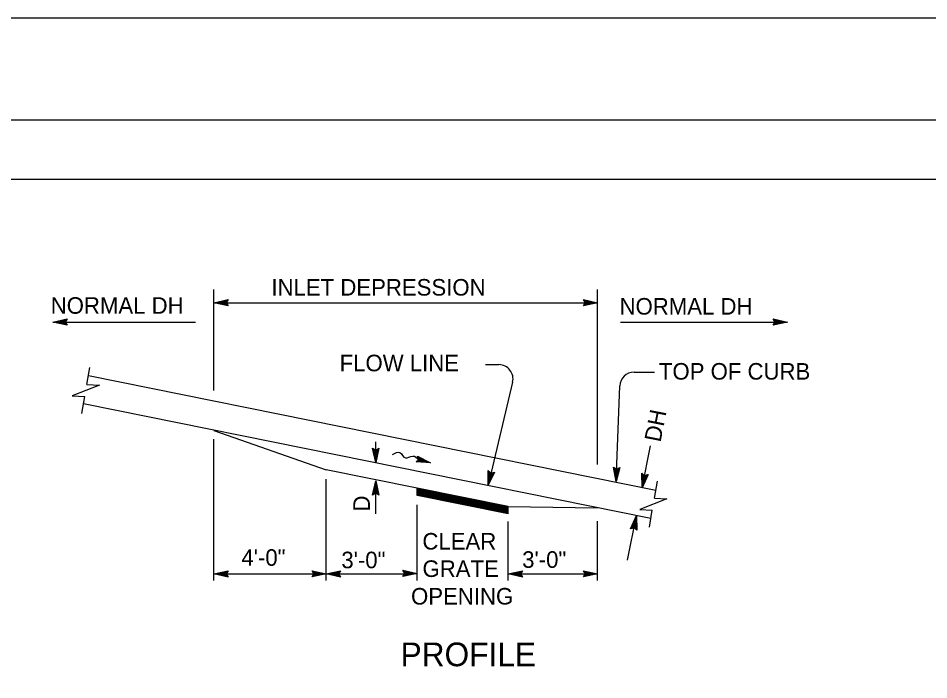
# Model space of a CAD drawing. Extents: x -894 to 866, y -472 to 714.
# Drawn here: x -692.3 to -307.5, y 434 to 713.6 of the extents above; entities that cross this region are included whole.
import ezdxf

# ---------------------------------------------------------------- set-up
doc = ezdxf.new("R2010")
doc.units = 0
for name, color, linetype in [('border_PLOTTING-ELEMENTS', 7, 'Continuous'), ('border_rw_22x34_Cut_Lines', 7, 'Continuous'), ('border_SHEET', 7, 'Continuous'), ('df_DETAIL-anno', 7, 'Continuous'), ('df_FLOW-LINE', 7, 'Continuous'), ('mc_CURB-GUTTER', 7, 'Continuous'), ('str_Concrete-A', 7, 'Continuous'), ('str_Misc-Steel-A', 7, 'Continuous')]:
    doc.layers.add(name, color=color, linetype=linetype)

msp = doc.modelspace()

# ---------------------------------------------------------------- linework, layer by layer
at = {"layer": 'border_PLOTTING-ELEMENTS'}
for points in [[(-894.04, -472.44), (865.96, -472.44), (865.96, 713.56), (-894.04, 713.56)], [(-864.04, 670.56), (835.96, 670.56), (835.96, -429.44), (-864.04, -429.44)]]:
    msp.add_lwpolyline(points, close=True, dxfattribs=at)
at = {"layer": 'border_rw_22x34_Cut_Lines'}
msp.add_lwpolyline([(-864.04, 670.56), (835.96, 670.56), (835.96, -429.44), (-864.04, -429.44)], close=True, dxfattribs=at)
at = {"layer": 'border_SHEET'}
msp.add_line((-814.04, 645.56), (810.96, 645.56), dxfattribs=at)
at = {"layer": 'df_DETAIL-anno'}
for p, q in [((-609.66, 556.28), (-609.66, 598.89)), ((-447.45, 524.99), (-447.45, 598.89)), ((-609.66, 593.32), (-603.66, 594.65)), ((-609.66, 593.32), (-447.45, 593.32)), ((-603.66, 591.98), (-609.66, 593.32)), ((-609.66, 593.32), (-609.66, 593.32)), ((-603.87, 592.33), (-608.28, 593.32)), ((-608.27, 593.32), (-603.89, 594.29)), ((-606.89, 593.32), (-604.07, 593.94)), ((-604.11, 592.69), (-606.89, 593.32)), ((-605.51, 593.32), (-604.3, 593.58)), ((-604.28, 593.04), (-605.51, 593.32)), ((-603.66, 594.65), (-604.46, 593.32)), ((-604.46, 593.32), (-603.66, 591.98)), ((-603.66, 594.65), (-603.66, 594.65)), ((-452.65, 593.32), (-453.45, 594.66)), ((-453.45, 594.66), (-453.45, 594.66)), ((-453.45, 594.66), (-447.45, 593.32)), ((-447.45, 593.32), (-453.45, 591.99)), ((-453.45, 591.99), (-452.65, 593.32)), ((-453.23, 594.3), (-448.83, 593.32)), ((-448.84, 593.32), (-453.21, 592.35)), ((-450.21, 593.32), (-453.04, 592.7)), ((-453, 593.94), (-450.21, 593.32)), ((-452.82, 593.6), (-451.59, 593.32)), ((-451.59, 593.32), (-452.8, 593.05)), ((-447.45, 593.32), (-447.45, 593.32)), ((-603.66, 591.98), (-603.66, 591.98)), ((-453.45, 591.99), (-453.45, 591.99)), ((-677.65, 585.18), (-671.65, 586.51)), ((-677.65, 585.18), (-617.35, 585.18)), ((-671.65, 583.84), (-677.65, 585.18)), ((-677.65, 585.18), (-677.65, 585.18)), ((-671.87, 584.19), (-676.27, 585.18)), ((-676.26, 585.18), (-671.89, 586.15)), ((-674.89, 585.17), (-672.07, 585.8)), ((-672.11, 584.55), (-674.89, 585.17)), ((-673.51, 585.17), (-672.3, 585.44)), ((-672.28, 584.9), (-673.51, 585.17)), ((-671.65, 586.51), (-672.45, 585.18)), ((-672.45, 585.18), (-671.65, 583.84)), ((-671.65, 586.51), (-671.65, 586.51)), ((-437.83, 585.18), (-367.25, 585.18)), ((-372.45, 585.18), (-373.25, 586.52)), ((-373.25, 586.52), (-373.25, 586.52)), ((-373.25, 586.52), (-367.25, 585.18)), ((-367.25, 585.18), (-373.25, 583.85)), ((-373.25, 583.85), (-372.45, 585.18)), ((-373.04, 586.16), (-368.63, 585.18)), ((-368.64, 585.17), (-373.02, 584.21)), ((-370.02, 585.18), (-372.84, 584.55)), ((-372.8, 585.8), (-370.02, 585.18)), ((-372.63, 585.45), (-371.4, 585.18)), ((-371.4, 585.18), (-372.61, 584.91)), ((-367.25, 585.18), (-367.25, 585.18)), ((-671.65, 583.84), (-671.65, 583.84)), ((-373.25, 583.85), (-373.25, 583.85)), ((-494.91, 567.16), (-489.21, 567.16)), ((-432.08, 563.95), (-423.43, 563.95)), ((-483.38, 559.77), (-493.74, 516.24)), ((-439.59, 517.75), (-438.08, 558.18)), ((-609.66, 475.91), (-609.66, 535.62)), ((-541.23, 525.87), (-542.56, 531.87)), ((-542.56, 531.87), (-542.56, 531.87)), ((-542.56, 531.87), (-541.23, 531.07)), ((-541.23, 527.26), (-542.2, 531.63)), ((-541.23, 528.63), (-541.85, 531.46)), ((-541.23, 530.01), (-541.49, 531.22)), ((-541.23, 525.87), (-541.23, 534.61)), ((-541.23, 531.07), (-539.89, 531.87)), ((-539.89, 531.87), (-541.23, 525.87)), ((-540.25, 531.65), (-541.23, 527.25)), ((-540.61, 531.42), (-541.23, 528.63)), ((-540.95, 531.24), (-541.23, 530.01)), ((-539.89, 531.87), (-539.89, 531.87)), ((-428.64, 515.14), (-425.06, 532.9)), ((-541.23, 525.87), (-541.23, 525.87)), ((-439.59, 517.75), (-440.7, 523.79)), ((-440.7, 523.79), (-440.7, 523.79)), ((-440.7, 523.79), (-439.4, 522.94)), ((-439.59, 517.75), (-440.7, 523.79)), ((-440.7, 523.79), (-440.7, 523.79)), ((-440.7, 523.79), (-439.4, 522.94)), ((-439.54, 519.14), (-440.35, 523.54)), ((-439.54, 519.14), (-440.35, 523.54)), ((-439.49, 520.51), (-440.01, 523.35)), ((-439.49, 520.51), (-440.01, 523.35)), ((-438.03, 523.69), (-439.59, 517.75)), ((-438.03, 523.69), (-439.59, 517.75)), ((-438.39, 523.49), (-439.54, 519.12)), ((-438.39, 523.49), (-439.54, 519.12)), ((-439.4, 522.94), (-438.03, 523.69)), ((-439.4, 522.94), (-438.03, 523.69)), ((-438.03, 523.69), (-438.03, 523.69)), ((-438.03, 523.69), (-438.03, 523.69)), ((-493.74, 516.24), (-493.65, 522.39)), ((-491.05, 521.77), (-493.74, 516.24)), ((-493.65, 522.39), (-493.65, 522.39)), ((-493.65, 522.39), (-492.54, 521.3)), ((-493.42, 517.6), (-493.35, 522.08)), ((-491.44, 521.64), (-493.42, 517.59)), ((-493.1, 518.93), (-493.05, 521.82)), ((-491.85, 521.5), (-493.1, 518.93)), ((-492.78, 520.27), (-492.76, 521.51)), ((-492.23, 521.41), (-492.78, 520.27)), ((-492.54, 521.3), (-491.05, 521.77)), ((-491.05, 521.77), (-491.05, 521.77)), ((-439.43, 521.89), (-439.66, 523.1)), ((-439.43, 521.89), (-439.66, 523.1)), ((-438.76, 523.27), (-439.49, 520.51)), ((-438.76, 523.27), (-439.49, 520.51)), ((-439.11, 523.1), (-439.43, 521.89)), ((-439.11, 523.1), (-439.43, 521.89)), ((-428.76, 521.29), (-428.76, 521.29)), ((-426.14, 520.76), (-426.14, 520.76)), ((-562.16, 475.91), (-562.16, 518.72)), ((-542.57, 512), (-541.23, 518)), ((-542.21, 512.21), (-541.23, 516.62)), ((-541.23, 504.08), (-541.23, 518)), ((-541.23, 518), (-541.23, 518)), ((-541.23, 518), (-539.9, 512)), ((-541.23, 516.61), (-540.26, 512.23)), ((-493.74, 516.24), (-493.74, 516.24)), ((-439.59, 517.75), (-439.59, 517.75)), ((-439.59, 517.75), (-439.59, 517.75)), ((-541.23, 512.8), (-542.57, 512)), ((-542.57, 512), (-542.57, 512)), ((-541.85, 512.45), (-541.23, 515.23)), ((-541.51, 512.62), (-541.23, 513.85)), ((-541.23, 515.23), (-540.61, 512.41)), ((-541.23, 513.85), (-540.97, 512.64)), ((-539.9, 512), (-541.23, 512.8)), ((-539.9, 512), (-539.9, 512)), ((-428.64, 515.14), (-428.64, 515.14)), ((-523.74, 475.91), (-523.74, 507.91)), ((-485.24, 475.91), (-485.24, 500.92)), ((-447.45, 475.91), (-447.45, 501.07)), ((-434.81, 484.58), (-431.02, 503.38)), ((-431.02, 503.38), (-431.02, 503.38)), ((-433.52, 497.76), (-433.52, 497.76)), ((-430.9, 497.23), (-430.9, 497.23)), ((-609.66, 478.76), (-603.66, 480.09)), ((-609.66, 478.76), (-569.87, 478.76)), ((-603.66, 477.42), (-609.66, 478.76)), ((-609.66, 478.76), (-609.66, 478.76)), ((-603.87, 477.77), (-608.28, 478.76)), ((-608.27, 478.76), (-603.89, 479.73)), ((-606.89, 478.75), (-604.07, 479.38)), ((-604.11, 478.13), (-606.89, 478.75)), ((-605.51, 478.75), (-604.3, 479.02)), ((-604.28, 478.48), (-605.51, 478.75)), ((-603.66, 480.09), (-604.46, 478.76)), ((-604.46, 478.76), (-603.66, 477.42)), ((-603.66, 480.09), (-603.66, 480.09)), ((-603.66, 477.42), (-603.66, 477.42)), ((-569.87, 478.76), (-562.16, 478.76)), ((-567.36, 478.76), (-568.16, 480.1)), ((-568.16, 480.1), (-568.16, 480.1)), ((-568.16, 480.1), (-562.16, 478.76)), ((-562.16, 478.76), (-568.16, 477.43)), ((-568.16, 477.43), (-567.36, 478.76)), ((-568.16, 477.43), (-568.16, 477.43)), ((-567.94, 479.74), (-563.54, 478.76)), ((-563.55, 478.75), (-567.92, 477.79)), ((-564.92, 478.76), (-567.75, 478.13)), ((-567.71, 479.38), (-564.92, 478.76)), ((-567.53, 479.03), (-566.3, 478.76)), ((-566.3, 478.76), (-567.51, 478.49)), ((-562.16, 478.76), (-556.16, 480.09)), ((-562.16, 478.76), (-528.4, 478.76)), ((-562.16, 478.76), (-562.16, 478.76)), ((-556.16, 477.42), (-562.16, 478.76)), ((-562.16, 478.76), (-562.16, 478.76)), ((-556.37, 477.77), (-560.78, 478.76)), ((-560.77, 478.76), (-556.39, 479.73)), ((-559.4, 478.75), (-556.57, 479.38)), ((-556.61, 478.13), (-559.4, 478.75)), ((-558.01, 478.75), (-556.81, 479.02)), ((-556.78, 478.48), (-558.01, 478.75)), ((-556.16, 480.09), (-556.96, 478.76)), ((-556.96, 478.76), (-556.16, 477.42)), ((-556.16, 480.09), (-556.16, 480.09)), ((-556.16, 477.42), (-556.16, 477.42)), ((-528.96, 478.91), (-529.76, 480.25)), ((-529.76, 480.25), (-529.76, 480.25)), ((-529.76, 480.25), (-523.76, 478.91)), ((-523.76, 478.91), (-529.76, 477.58)), ((-529.76, 477.58), (-528.96, 478.91)), ((-529.76, 477.58), (-529.76, 477.58)), ((-529.55, 479.9), (-525.14, 478.91)), ((-525.15, 478.91), (-529.53, 477.94)), ((-526.53, 478.91), (-529.35, 478.29)), ((-529.31, 479.54), (-526.53, 478.91)), ((-529.14, 479.19), (-527.91, 478.91)), ((-527.91, 478.91), (-529.12, 478.65)), ((-528.4, 478.91), (-523.76, 478.91)), ((-523.76, 478.91), (-523.76, 478.91)), ((-485.24, 478.76), (-479.24, 480.09)), ((-485.24, 478.76), (-452.08, 478.76)), ((-479.24, 477.42), (-485.24, 478.76)), ((-485.24, 478.76), (-485.24, 478.76)), ((-479.46, 477.77), (-483.86, 478.76)), ((-483.85, 478.76), (-479.48, 479.73)), ((-482.48, 478.75), (-479.65, 479.38)), ((-479.69, 478.13), (-482.48, 478.75)), ((-481.1, 478.75), (-479.89, 479.02)), ((-479.87, 478.48), (-481.1, 478.75)), ((-479.24, 480.09), (-480.04, 478.76)), ((-480.04, 478.76), (-479.24, 477.42)), ((-479.24, 480.09), (-479.24, 480.09)), ((-479.24, 477.42), (-479.24, 477.42)), ((-452.65, 478.76), (-453.45, 480.1)), ((-453.45, 480.1), (-453.45, 480.1)), ((-453.45, 480.1), (-447.45, 478.76)), ((-447.45, 478.76), (-453.45, 477.43)), ((-453.45, 477.43), (-452.65, 478.76)), ((-453.45, 477.43), (-453.45, 477.43)), ((-453.23, 479.74), (-448.83, 478.76)), ((-448.84, 478.75), (-453.21, 477.79)), ((-450.21, 478.76), (-453.04, 478.13)), ((-453, 479.38), (-450.21, 478.76)), ((-452.82, 479.03), (-451.59, 478.76)), ((-451.59, 478.76), (-452.8, 478.49)), ((-452.08, 478.76), (-447.45, 478.76)), ((-447.45, 478.76), (-447.45, 478.76))]:
    msp.add_line(p, q, dxfattribs=at)
for points in [[(-426.14, 520.76), (-428.64, 515.14), (-428.76, 521.29), (-428.46, 521.01), (-428.37, 516.51), (-426.53, 520.62), (-426.92, 520.48), (-428.1, 517.85), (-428.15, 520.73), (-427.84, 520.45), (-427.82, 519.2), (-427.31, 520.35), (-427.62, 520.24), (-428.76, 521.29), (-427.62, 520.24)], [(-433.52, 497.76), (-431.02, 503.38), (-430.9, 497.23), (-431.2, 497.51), (-431.29, 502.01), (-433.13, 497.9), (-432.74, 498.04), (-431.56, 500.67), (-431.51, 497.79), (-431.81, 498.07), (-431.84, 499.32), (-432.35, 498.18), (-432.04, 498.28), (-430.9, 497.23), (-432.04, 498.28)]]:
    msp.add_lwpolyline(points, close=True, dxfattribs=at)
for centre, start, end in [((-489.21, 561.16), 346.6086, 90), ((-432.08, 557.95), 90, 177.8528)]:
    msp.add_arc(centre, 6, start, end, dxfattribs=at)
at = {"layer": 'df_FLOW-LINE'}
for p, q in [((-523.53, 528.42), (-518.05, 525.71)), ((-523.07, 527.05), (-523.53, 528.42)), ((-523.4, 528.02), (-519.52, 526.1)), ((-523.26, 527.62), (-521, 526.5)), ((-523.12, 527.21), (-522.48, 526.9)), ((-524.15, 526.1), (-523.07, 527.05)), ((-518.05, 525.71), (-524.15, 526.1)), ((-524.15, 526.1), (-524.15, 526.1)), ((-519.52, 526.1), (-523.82, 526.38)), ((-521, 526.5), (-523.51, 526.66)), ((-522.48, 526.9), (-523.18, 526.94)), ((-523.07, 527.05), (-523.07, 527.05)), ((-518.05, 525.71), (-518.05, 525.71))]:
    msp.add_line(p, q, dxfattribs=at)
msp.add_spline([(-534.1, 529.18), (-530.98, 530), (-528.69, 527.73), (-525.57, 528.55), (-523.07, 527.05)], degree=3, dxfattribs=at)
at = {"layer": 'mc_CURB-GUTTER'}
for p, q in [((-663.3, 558.83), (-662.05, 565.94)), ((-422.87, 514), (-662.68, 562.37)), ((-665.47, 546.55), (-664.22, 553.66)), ((-424.95, 502.18), (-664.76, 550.55)), ((-423.44, 510.78), (-422.18, 517.89)), ((-425.6, 498.51), (-424.35, 505.61))]:
    msp.add_line(p, q, dxfattribs=at)
for points in [[(-663.3, 558.83), (-658.02, 558.56), (-669.5, 553.93), (-664.22, 553.66)], [(-423.44, 510.78), (-418.15, 510.52), (-429.63, 505.88), (-424.35, 505.61)]]:
    msp.add_lwpolyline(points, dxfattribs=at)
at = {"layer": 'str_Concrete-A'}
for p, q in [((-609.66, 539.34), (-562.16, 522.7)), ((-485.24, 507.18), (-562.16, 522.7)), ((-485.24, 507.18), (-447.45, 506.68))]:
    msp.add_line(p, q, dxfattribs=at)
at = {"layer": 'str_Misc-Steel-A'}
for p, q in [((-523.74, 511.89), (-523.74, 514.92)), ((-485.25, 507.08), (-523.74, 514.85)), ((-485.24, 506.98), (-523.74, 514.74)), ((-485.25, 506.88), (-523.74, 514.64)), ((-485.25, 506.78), (-523.74, 514.54)), ((-485.25, 506.67), (-523.74, 514.44)), ((-485.25, 506.57), (-523.74, 514.34)), ((-485.24, 506.47), (-523.74, 514.23)), ((-485.24, 506.37), (-523.74, 514.13)), ((-485.25, 506.27), (-523.74, 514.03)), ((-485.25, 506.16), (-523.74, 513.93)), ((-485.24, 506.06), (-523.74, 513.83)), ((-485.25, 505.96), (-523.74, 513.72)), ((-485.25, 505.86), (-523.74, 513.62)), ((-485.25, 505.76), (-523.74, 513.52)), ((-485.25, 505.65), (-523.74, 513.42)), ((-485.24, 505.55), (-523.74, 513.32)), ((-485.24, 505.45), (-523.74, 513.21)), ((-485.25, 505.35), (-523.74, 513.11)), ((-485.25, 505.25), (-523.74, 513.01)), ((-485.25, 505.14), (-523.74, 512.91)), ((-485.25, 505.04), (-523.74, 512.81)), ((-485.26, 504.94), (-523.74, 512.7)), ((-485.26, 504.84), (-523.74, 512.6)), ((-485.24, 504.73), (-523.74, 512.5)), ((-485.24, 504.63), (-523.74, 512.4)), ((-485.24, 504.53), (-523.74, 512.3)), ((-485.25, 504.43), (-523.74, 512.19)), ((-485.25, 504.33), (-523.74, 512.09)), ((-485.24, 504.22), (-523.74, 511.99)), ((-485.24, 504.12), (-523.74, 511.89)), ((-485.24, 504.12), (-485.24, 507.18))]:
    msp.add_line(p, q, dxfattribs=at)

# ---------------------------------------------------------------- texts
at = {"layer": 'df_DETAIL-anno'}
for s, height, p in [('INLET DEPRESSION', 7, (-585.31, 596.34)), ('NORMAL DH', 7, (-678.58, 588.67)), ('NORMAL DH', 7, (-438.19, 588.31)), ('FLOW LINE', 7, (-556.48, 564.36)), ('TOP OF CURB', 7, (-421.55, 560.84)), ('CLEAR', 7, (-521.5, 489.02)), ('4\'-0"', 7, (-597.99, 482.16)), ('3\'-0"', 7, (-555.76, 481.12)), ('3\'-0"', 7, (-479.33, 481.3)), ('GRATE', 7, (-521.46, 477.45)), ('OPENING', 7, (-526.3, 465.79)), ('PROFILE', 10, (-530.72, 439.72))]:
    msp.add_text(s, height=height, dxfattribs=at).set_placement(p)
for s, rotation, p in [('DH', 78.7735, (-420.9, 534.11)), ('D', 90, (-543.69, 505.09))]:
    msp.add_text(s, height=7, rotation=rotation, dxfattribs=at).set_placement(p)

doc.saveas('drawing.dxf')
